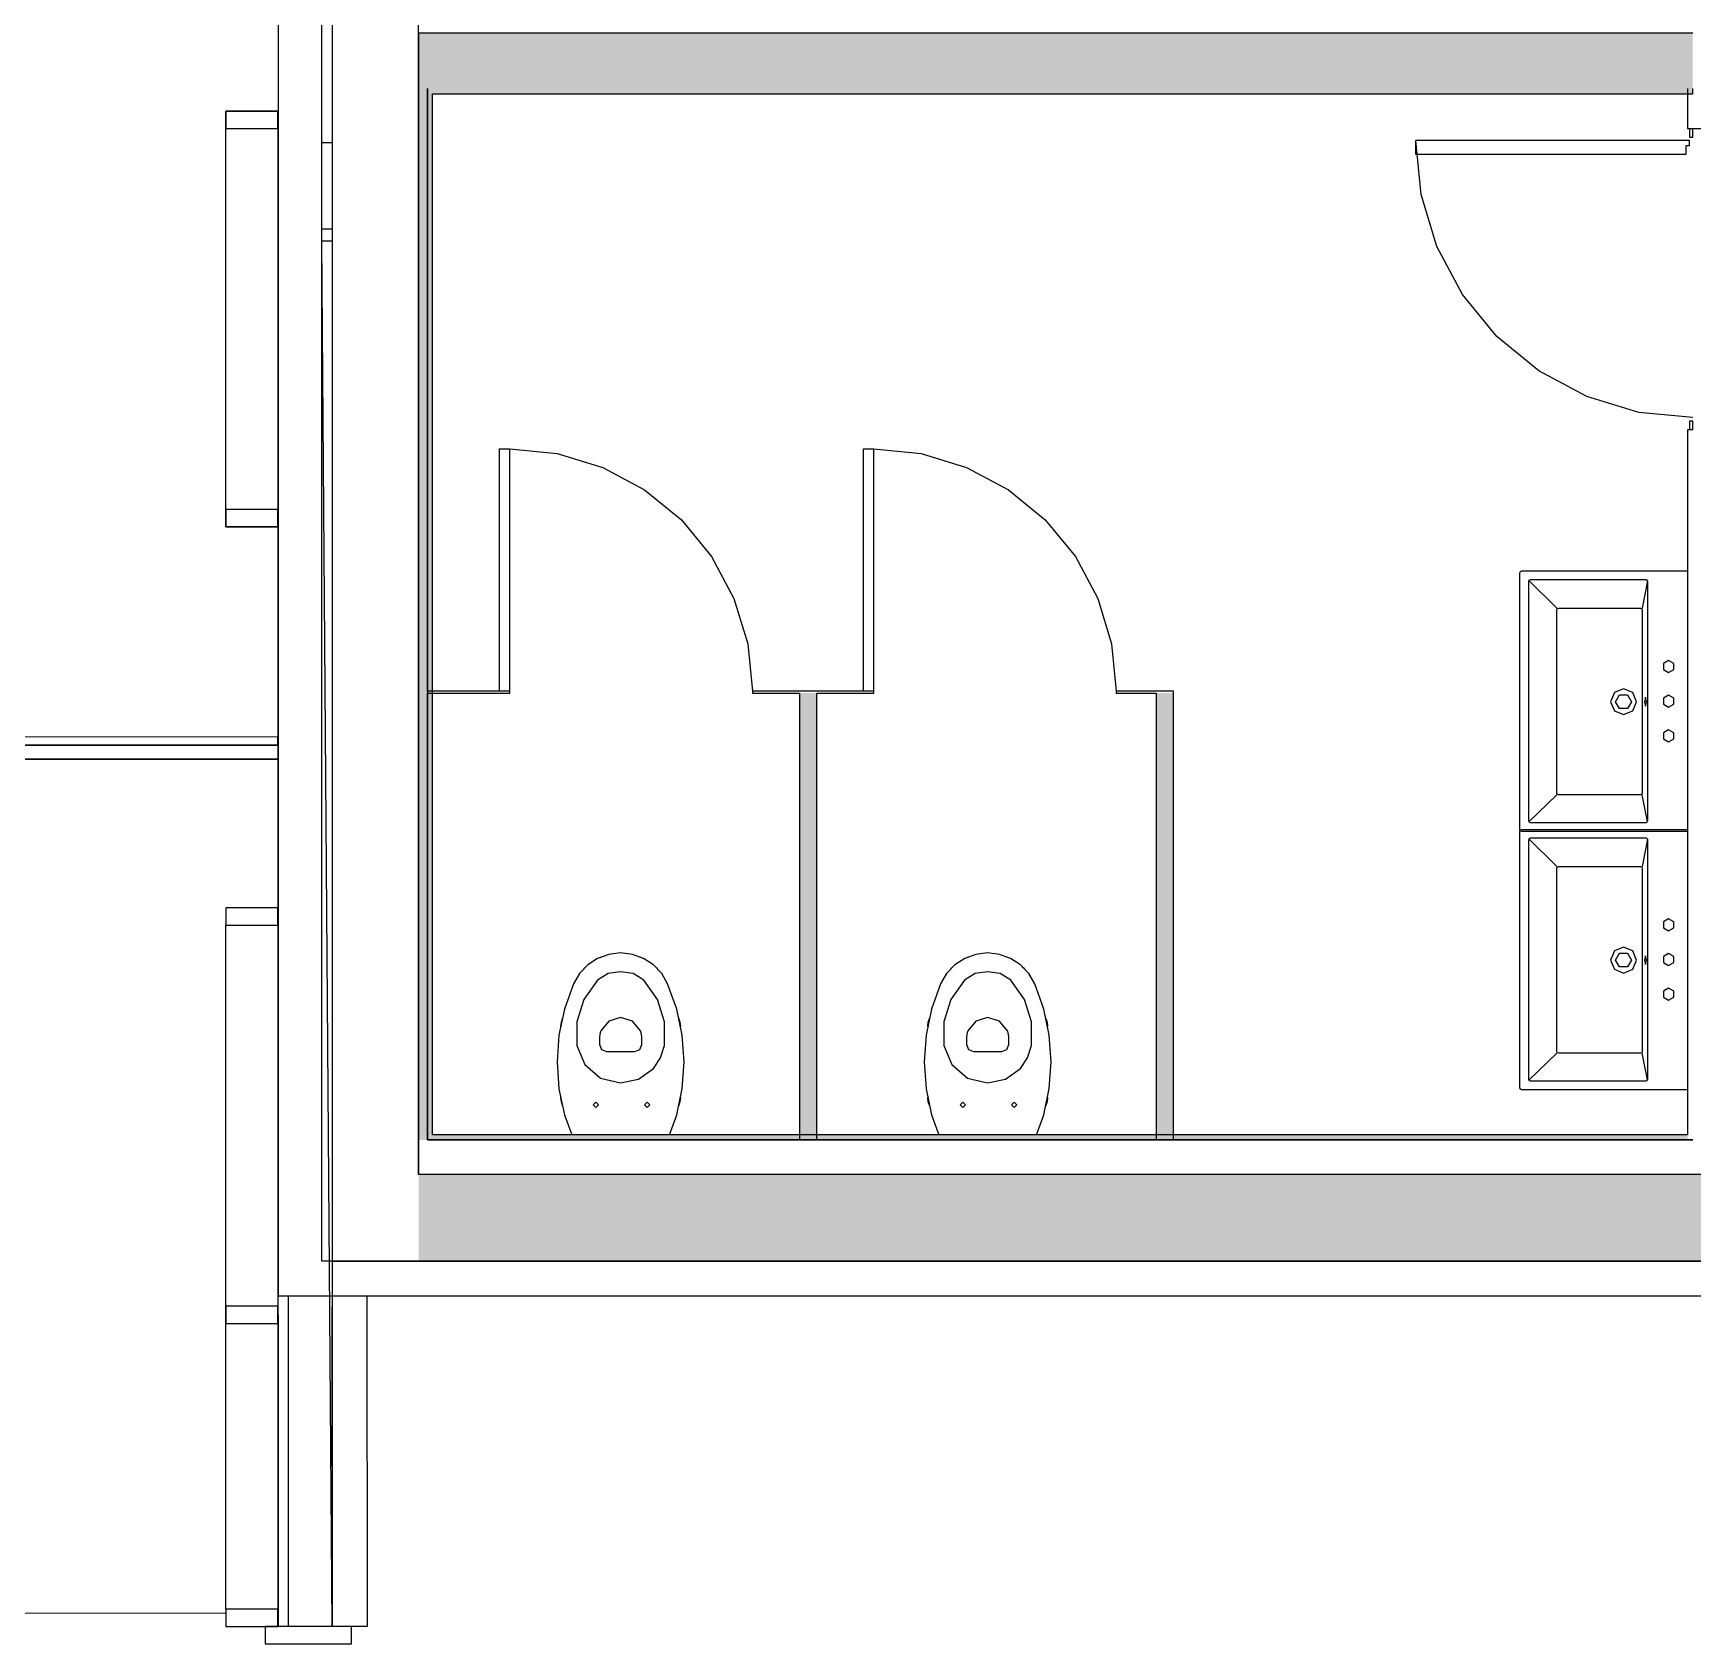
# Model space of a CAD drawing. Header units: metres. Extents: x 2.5 to 42.6, y 0.9 to 31.9.
# Drawn here: x 33.869 to 35.756, y 7.987 to 9.817 of the extents above; entities that cross this region are included whole.
import ezdxf

# ---------------------------------------------------------------- set-up
doc = ezdxf.new("R2010")
doc.units = ezdxf.units.M
for name, color, linetype in [('ARREDI', 9, 'Continuous'), ('PARETI_STRUTTURE', 7, 'Continuous'), ('PILASTRI_SETTI', 8, 'Continuous')]:
    doc.layers.add(name, color=color, linetype=linetype)

msp = doc.modelspace()

# ---------------------------------------------------------------- linework, layer by layer
at = {"layer": 'ARREDI'}
for points in [[(34.1473, 9.2662), (34.1473, 9.719), (34.147, 9.719), (34.147, 9.2662)], [(34.1473, 8.8134), (34.1473, 9.2662), (34.147, 9.2662), (34.147, 8.8134)], [(35.7286, 9.1044), (35.7227, 9.1009), (35.7227, 9.094), (35.7286, 9.0906), (35.7346, 9.094), (35.7346, 9.1009)], [(35.6775, 9.0428), (35.6879, 9.0471), (35.6922, 9.0575), (35.6879, 9.068), (35.6775, 9.0723), (35.667, 9.068), (35.6627, 9.0575), (35.667, 9.0471)], [(35.6684, 9.0575), (35.6729, 9.0654), (35.682, 9.0654), (35.6865, 9.0575), (35.682, 9.0497), (35.6729, 9.0497)], [(35.7023, 9.0625), (35.7012, 9.0575), (35.7023, 9.0526), (35.7035, 9.0575)], [(35.7286, 9.065), (35.7227, 9.0616), (35.7227, 9.0547), (35.7286, 9.0512), (35.7346, 9.0547), (35.7346, 9.0616)], [(35.7286, 9.0119), (35.7346, 9.0153), (35.7346, 9.0222), (35.7286, 9.0256), (35.7227, 9.0222), (35.7227, 9.0153)], [(34.147, 9.008), (24.9544, 9.008)], [(34.1473, 8.3606), (34.1473, 8.8134), (34.147, 8.8134), (34.147, 8.3606)], [(35.7286, 8.8107), (35.7227, 8.8072), (35.7227, 8.8003), (35.7286, 8.7969), (35.7346, 8.8003), (35.7346, 8.8072)], [(35.6775, 8.749), (35.6879, 8.7534), (35.6922, 8.7638), (35.6879, 8.7743), (35.6775, 8.7786), (35.667, 8.7743), (35.6627, 8.7638), (35.667, 8.7534)], [(35.6684, 8.7638), (35.6729, 8.7717), (35.682, 8.7717), (35.6865, 8.7638), (35.682, 8.756), (35.6729, 8.756)], [(35.7023, 8.7687), (35.7012, 8.7638), (35.7023, 8.7589), (35.7035, 8.7638)], [(35.7286, 8.7713), (35.7227, 8.7678), (35.7227, 8.761), (35.7286, 8.7575), (35.7346, 8.761), (35.7346, 8.7678)], [(35.7286, 8.7181), (35.7346, 8.7216), (35.7346, 8.7285), (35.7286, 8.7319), (35.7227, 8.7285), (35.7227, 8.7216)], [(34.5118, 8.5991), (34.5088, 8.5961), (34.5057, 8.5991), (34.5088, 8.6022)], [(34.5702, 8.5991), (34.5672, 8.5961), (34.5641, 8.5991), (34.5672, 8.6022)], [(34.9292, 8.5991), (34.9261, 8.5961), (34.9231, 8.5991), (34.9261, 8.6022)], [(34.9876, 8.5991), (34.9845, 8.5961), (34.9815, 8.5991), (34.9845, 8.6022)], [(34.1473, 8.0061), (34.1473, 8.3606), (34.147, 8.3606), (34.147, 8.0061)]]:
    msp.add_lwpolyline(points, close=True, dxfattribs=at)
for points in [[(35.5613, 9.2058), (35.5599, 9.2052), (35.5593, 9.2038)], [(35.5593, 9.2038), (35.5593, 8.9124)], [(35.7503, 9.2058), (35.5613, 9.2058)], [(35.5712, 9.1959), (35.5698, 9.1953), (35.5692, 9.194)], [(35.5692, 9.194), (35.5692, 8.9223)], [(35.5698, 9.1953), (35.6014, 9.1637)], [(35.7031, 9.1959), (35.5712, 9.1959)], [(35.7048, 9.1948), (35.6987, 9.1637)], [(35.705, 9.194), (35.7044, 9.1953), (35.7031, 9.1959)], [(35.705, 8.9223), (35.705, 9.194)], [(35.6014, 9.1617), (35.602, 9.1631), (35.6034, 9.1637)], [(35.6014, 8.9536), (35.6014, 9.1617)], [(35.6034, 9.1637), (35.6967, 9.1637)], [(35.6967, 9.1637), (35.6981, 9.1631), (35.6987, 9.1617)], [(35.6987, 9.1617), (35.6987, 8.9537)], [(34.1469, 8.9923), (24.9636, 8.9923), (34.1469, 8.9923)], [(35.5698, 8.9209), (35.6014, 8.9517)], [(35.6034, 8.9517), (35.602, 8.9523), (35.6014, 8.9536)], [(35.6967, 8.9517), (35.6034, 8.9517)], [(35.6987, 8.9536), (35.6981, 8.9523), (35.6967, 8.9517)], [(35.7048, 8.9214), (35.6987, 8.9517)], [(35.5593, 8.9124), (35.5599, 8.911), (35.5613, 8.9105)], [(35.5613, 8.912), (35.5599, 8.9115), (35.5593, 8.9101)], [(35.5593, 8.9101), (35.5593, 8.6187)], [(35.7503, 8.912), (35.5613, 8.912)], [(35.5613, 8.9105), (35.7503, 8.9105)], [(35.5692, 8.9223), (35.5698, 8.9209), (35.5712, 8.9203)], [(35.5712, 8.9203), (35.7031, 8.9203)], [(35.7031, 8.9203), (35.7044, 8.9209), (35.705, 8.9223)], [(35.5712, 8.9022), (35.5698, 8.9016), (35.5692, 8.9002)], [(35.5692, 8.9002), (35.5692, 8.6286)], [(35.5698, 8.9016), (35.6014, 8.87)], [(35.7031, 8.9022), (35.5712, 8.9022)], [(35.7048, 8.9011), (35.6987, 8.87)], [(35.705, 8.9002), (35.7044, 8.9016), (35.7031, 8.9022)], [(35.705, 8.6286), (35.705, 8.9002)], [(35.6014, 8.868), (35.602, 8.8694), (35.6034, 8.87)], [(35.6014, 8.6599), (35.6014, 8.868)], [(35.6034, 8.87), (35.6967, 8.87)], [(35.6967, 8.87), (35.6981, 8.8694), (35.6987, 8.868)], [(35.6987, 8.868), (35.6987, 8.6599)], [(34.5926, 8.5652), (34.6008, 8.5879), (34.607, 8.6177), (34.6091, 8.648), (34.607, 8.6783), (34.6008, 8.7081), (34.5904, 8.7367), (34.5836, 8.7484), (34.5743, 8.7582), (34.563, 8.7656), (34.5503, 8.7703), (34.5369, 8.7719), (34.5235, 8.7703), (34.5108, 8.7656), (34.4996, 8.7582), (34.4903, 8.7484), (34.4834, 8.7367)], [(34.5137, 8.7666), (34.5149, 8.7675), (34.5172, 8.7679)], [(34.5567, 8.7679), (34.5589, 8.7675), (34.5602, 8.7666)], [(35.0099, 8.5652), (35.0181, 8.5879), (35.0244, 8.6177), (35.0265, 8.648), (35.0244, 8.6783), (35.0181, 8.7081), (35.0078, 8.7367), (35.001, 8.7484), (34.9917, 8.7582), (34.9804, 8.7656), (34.9677, 8.7703), (34.9543, 8.7719), (34.9409, 8.7703), (34.9282, 8.7656), (34.9169, 8.7582), (34.9076, 8.7484), (34.9008, 8.7367)], [(34.931, 8.7666), (34.9323, 8.7675), (34.9345, 8.7679)], [(34.9741, 8.7679), (34.9763, 8.7675), (34.9775, 8.7666)], [(34.5107, 8.7409), (34.4951, 8.7191), (34.487, 8.6935), (34.4871, 8.6667)], [(34.4949, 8.7533), (34.4962, 8.7551), (34.4975, 8.756)], [(34.5369, 8.7504), (34.5227, 8.7487), (34.5107, 8.7409)], [(34.5632, 8.7409), (34.5511, 8.7487), (34.5369, 8.7504)], [(34.5868, 8.6667), (34.5869, 8.6935), (34.5787, 8.7191), (34.5632, 8.7409)], [(34.5764, 8.756), (34.5776, 8.7551), (34.5789, 8.7533)], [(34.9281, 8.7409), (34.9125, 8.7191), (34.9044, 8.6935), (34.9044, 8.6667)], [(34.9123, 8.7533), (34.9136, 8.7551), (34.9148, 8.756)], [(34.9543, 8.7504), (34.9401, 8.7487), (34.9281, 8.7409)], [(34.9805, 8.7409), (34.9685, 8.7487), (34.9543, 8.7504)], [(35.0041, 8.6667), (35.0042, 8.6935), (34.9961, 8.7191), (34.9805, 8.7409)], [(34.9937, 8.756), (34.995, 8.7551), (34.9963, 8.7533)], [(34.4834, 8.7367), (34.4731, 8.7081), (34.4668, 8.6783), (34.4647, 8.648), (34.4668, 8.6176), (34.4731, 8.5879), (34.4813, 8.5652)], [(34.9008, 8.7367), (34.8905, 8.7081), (34.8842, 8.6783), (34.8821, 8.648), (34.8842, 8.6176), (34.8905, 8.5879), (34.8987, 8.5652)], [(34.4689, 8.6883), (34.4695, 8.6933), (34.471, 8.6982)], [(34.5143, 8.6833), (34.5132, 8.6796), (34.5128, 8.6758)], [(34.5595, 8.6833), (34.5505, 8.6943), (34.5369, 8.6984), (34.5234, 8.6943), (34.5143, 8.6833)], [(34.561, 8.6758), (34.5606, 8.6796), (34.5595, 8.6833)], [(34.6028, 8.6982), (34.6044, 8.6933), (34.6049, 8.6883)], [(34.8863, 8.6883), (34.8868, 8.6933), (34.8884, 8.6982)], [(34.9317, 8.6833), (34.9306, 8.6796), (34.9302, 8.6758)], [(34.9769, 8.6833), (34.9679, 8.6943), (34.9543, 8.6984), (34.9407, 8.6943), (34.9317, 8.6833)], [(34.9784, 8.6758), (34.978, 8.6796), (34.9769, 8.6833)], [(35.0202, 8.6982), (35.0218, 8.6933), (35.0223, 8.6883)], [(34.4871, 8.6667), (34.4961, 8.6449), (34.514, 8.6297), (34.5369, 8.6242)], [(34.5128, 8.6758), (34.5128, 8.6677)], [(34.5128, 8.6677), (34.5152, 8.6621), (34.5207, 8.6598)], [(34.5531, 8.6598), (34.5587, 8.6621), (34.561, 8.6677)], [(34.561, 8.6677), (34.561, 8.6758)], [(34.5742, 8.6406), (34.5824, 8.6527), (34.5868, 8.6667)], [(34.9044, 8.6667), (34.9135, 8.6449), (34.9314, 8.6297), (34.9543, 8.6242)], [(34.9302, 8.6758), (34.9302, 8.6677)], [(34.9302, 8.6677), (34.9325, 8.6621), (34.9381, 8.6598)], [(34.9705, 8.6598), (34.9761, 8.6621), (34.9784, 8.6677)], [(34.9784, 8.6677), (34.9784, 8.6758)], [(34.9915, 8.6406), (34.9998, 8.6527), (35.0041, 8.6667)], [(34.5207, 8.6598), (34.5531, 8.6598)], [(34.9381, 8.6598), (34.9705, 8.6598)], [(35.5698, 8.6272), (35.6014, 8.658)], [(35.6034, 8.658), (35.602, 8.6585), (35.6014, 8.6599)], [(35.6967, 8.658), (35.6034, 8.658)], [(35.6987, 8.6599), (35.6981, 8.6585), (35.6967, 8.658)], [(35.7048, 8.6277), (35.6987, 8.6579)], [(34.5369, 8.6242), (34.5573, 8.6284), (34.5742, 8.6406)], [(34.9543, 8.6242), (34.9747, 8.6284), (34.9915, 8.6406)], [(35.5692, 8.6286), (35.5698, 8.6272), (35.5712, 8.6266)], [(35.5712, 8.6266), (35.7031, 8.6266)], [(35.7031, 8.6266), (35.7044, 8.6272), (35.705, 8.6286)], [(34.471, 8.5978), (34.4695, 8.6027), (34.4689, 8.6077)], [(34.6049, 8.6077), (34.6044, 8.6027), (34.6028, 8.5978)], [(34.8884, 8.5978), (34.8868, 8.6027), (34.8863, 8.6077)], [(35.0223, 8.6077), (35.0218, 8.6027), (35.0202, 8.5978)], [(35.5593, 8.6187), (35.5599, 8.6173), (35.5613, 8.6167)], [(35.5613, 8.6167), (35.7503, 8.6167)], [(34.1473, 8.3606), (34.1473, 8.0062)]]:
    msp.add_lwpolyline(points, dxfattribs=at)
at = {"layer": 'PARETI_STRUTTURE'}
for points in [[(34.197, 9.0181), (34.197, 9.7662), (34.197, 9.9651), (34.197, 10.5951), (34.197, 11.0715), (34.197, 11.544), (34.197, 13.5784)], [(34.1473, 9.9651), (34.1473, 9.7663)], [(34.197, 9.7662), (34.197, 9.9651), (34.1473, 9.9651)], [(34.3072, 9.7682), (34.3072, 9.9651), (34.2088, 9.9651), (34.2088, 9.7682)], [(35.7562, 9.8174), (34.3072, 9.8174), (34.3072, 9.7544)], [(34.1473, 9.7662), (34.1473, 8.3821), (34.197, 8.3821)], [(34.197, 8.4215), (34.197, 9.7662)], [(34.2088, 9.7682), (34.2088, 8.4215), (34.3072, 8.4215)], [(35.7975, 8.5199), (34.3072, 8.5199), (34.3072, 9.7682)], [(34.3072, 9.7544), (34.3072, 8.5593)], [(34.3171, 9.7544), (34.3171, 9.7485)], [(34.3171, 9.0693), (34.3171, 9.7544)], [(34.3171, 9.7485), (34.3171, 8.5652)], [(34.323, 9.7485), (35.7562, 9.7485), (35.7562, 9.7544)], [(34.323, 8.5652), (34.323, 9.7485)], [(35.7503, 9.7544), (35.7503, 9.7092), (35.7562, 9.7092)], [(34.0879, 9.7288), (34.1469, 9.7288)], [(34.0879, 9.2563), (34.0879, 9.7288)], [(34.1469, 9.7288), (34.1469, 9.719)], [(35.7523, 9.7092), (35.7523, 9.6993), (35.7562, 9.6993)], [(35.7562, 9.7092), (35.8389, 9.7092)], [(35.7562, 9.6993), (35.7562, 9.7092)], [(34.197, 9.6933), (34.2088, 9.6933), (34.2088, 8.9546)], [(35.4412, 9.6796), (35.4412, 9.6954)], [(35.7523, 9.6895), (35.7523, 9.6954), (35.4412, 9.6954)], [(35.7562, 9.3804), (35.6948, 9.3864), (35.6357, 9.4044), (35.5812, 9.4335), (35.5335, 9.4726), (35.4943, 9.5204), (35.4652, 9.5748), (35.4473, 9.6339), (35.4412, 9.6954)], [(35.7483, 9.6895), (35.7483, 9.6796)], [(35.7523, 9.6895), (35.7483, 9.6895)], [(35.7483, 9.6796), (35.4412, 9.6796)], [(34.197, 9.595), (34.2088, 9.595)], [(34.2088, 9.595), (34.2088, 9.5813)], [(34.2088, 9.5813), (34.2089, 8.0062), (34.197, 9.5813), (34.2088, 9.5813)], [(35.7503, 9.3666), (35.7503, 8.5652)], [(35.7562, 9.3666), (35.7503, 9.3666)], [(35.7562, 9.3666), (35.7562, 9.3764), (35.7523, 9.3764), (35.7523, 9.3666)], [(34.3993, 9.3449), (34.4111, 9.3449)], [(34.3993, 9.0693), (34.3993, 9.3449)], [(34.4111, 9.3449), (34.4649, 9.3396), (34.5166, 9.3239), (34.5642, 9.2985), (34.606, 9.2642), (34.6403, 9.2224), (34.6658, 9.1748), (34.6814, 9.1231), (34.6867, 9.0693)], [(34.4111, 9.0693), (34.4111, 9.3449)], [(34.8131, 9.3449), (34.8249, 9.3449)], [(34.8131, 9.0693), (34.8131, 9.3449)], [(34.8249, 9.3449), (34.8787, 9.3396), (34.9304, 9.3239), (34.9781, 9.2985), (35.0198, 9.2642), (35.0541, 9.2224), (35.0796, 9.1748), (35.0953, 9.1231), (35.1006, 9.0693)], [(34.8249, 9.0693), (34.8249, 9.3449)], [(34.1469, 9.2563), (34.0879, 9.2563)], [(34.3171, 9.0673), (34.4111, 9.0673), (34.4111, 9.0693), (34.3171, 9.0693)], [(34.3171, 8.5593), (34.3171, 9.0673)], [(34.76, 9.0673), (34.8249, 9.0673), (34.8249, 9.0693), (34.6867, 9.0693), (34.6867, 9.0673)], [(34.6867, 9.0673), (34.7403, 9.0673)], [(34.7404, 9.0673), (34.7404, 8.5593)], [(34.76, 8.5593), (34.76, 9.0673)], [(35.1656, 9.0673), (35.1656, 9.0693), (35.1006, 9.0693), (35.1006, 9.0673)], [(35.1006, 9.0673), (35.1459, 9.0673)], [(35.1459, 9.0673), (35.1459, 8.5593)], [(35.1656, 8.5593), (35.1656, 9.0673)], [(24.9339, 9.0084), (24.3867, 8.0212), (34.0879, 8.0216)], [(24.4419, 8.1208), (24.9339, 9.0084), (34.1469, 9.018)], [(34.1469, 9.008), (34.1469, 9.018)], [(34.0879, 8.8035), (34.1469, 8.8035)], [(34.0879, 8.3606), (34.0879, 8.8035)], [(34.3072, 8.5593), (34.3072, 8.5199)], [(34.3171, 8.5652), (34.3171, 8.5593), (35.7503, 8.5593)], [(35.7562, 8.5593), (34.3171, 8.5593)], [(35.7503, 8.5652), (34.323, 8.5652)], [(35.7503, 8.5593), (35.7562, 8.5593)], [(35.7975, 8.5199), (34.3072, 8.5199)], [(35.7975, 8.4215), (34.197, 8.4215)], [(34.3072, 8.4215), (35.7975, 8.4215)], [(34.1593, 8.0062), (34.1592, 8.3821)], [(34.197, 8.3821), (35.7975, 8.3821)], [(34.2482, 8.3821), (34.2485, 8.0062), (34.2311, 8.0062)], [(36.6382, 8.3819), (34.2482, 8.3819)], [(34.2091, 8.0062), (34.2088, 8.3695)], [(34.1469, 8.0258), (34.0879, 8.0258), (34.0879, 8.3606)]]:
    msp.add_lwpolyline(points, dxfattribs=at)
for points in [[(34.1469, 9.7091), (34.1469, 9.7288), (34.0879, 9.7288), (34.0879, 9.7091)], [(34.1469, 9.2563), (34.1469, 9.276), (34.0879, 9.276), (34.0879, 9.2563)], [(34.1469, 8.8035), (34.1469, 8.8232), (34.0879, 8.8232), (34.0879, 8.8035)], [(34.1469, 8.3507), (34.1469, 8.3704), (34.0879, 8.3704), (34.0879, 8.3507)], [(34.1469, 8.0061), (34.1469, 8.0258), (34.0879, 8.0258), (34.0879, 8.0061)], [(34.1326, 8.0062), (34.1326, 7.9866), (34.231, 7.9866), (34.231, 8.0062)]]:
    msp.add_lwpolyline(points, close=True, dxfattribs=at)
at = {"layer": 'PILASTRI_SETTI'}
for points in [[(34.3072, 9.7544), (35.7562, 9.7544), (34.3072, 9.8174), (35.7562, 9.8174)], [(34.3171, 8.5593), (34.3171, 9.7544), (34.3072, 8.5593), (34.3072, 9.7544)], [(34.3171, 9.7485), (35.7562, 9.7485), (34.3171, 9.7544), (35.7562, 9.7544)], [(34.323, 8.5652), (34.323, 9.7485), (34.3171, 8.5652), (34.3171, 9.7485)], [(34.7404, 8.5593), (34.76, 8.5593), (34.7404, 9.0673), (34.76, 9.0673)], [(35.1459, 8.5593), (35.1656, 8.5593), (35.1459, 9.0673), (35.1656, 9.0673)], [(34.3171, 8.5593), (35.7503, 8.5593), (34.3171, 8.5652), (35.7503, 8.5652)], [(34.3072, 8.4215), (35.7975, 8.4215), (34.3072, 8.5199), (35.7975, 8.5199)]]:
    msp.add_solid(points, dxfattribs=at)

doc.saveas('drawing.dxf')
